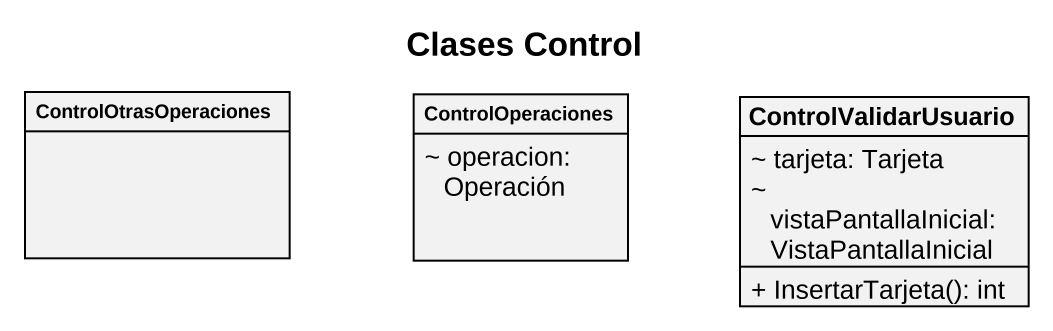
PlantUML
@startuml
title Clases Control
hide circle
hide empty members
skinparam classAttributeIconSize 0
class ControlOtrasOperaciones
class ControlOperaciones {
  ~ operacion: Operación
}
class ControlValidarUsuario {
  ~ tarjeta: Tarjeta
  ~ vistaPantallaInicial: VistaPantallaInicial
  + InsertarTarjeta(): int
}
@enduml
